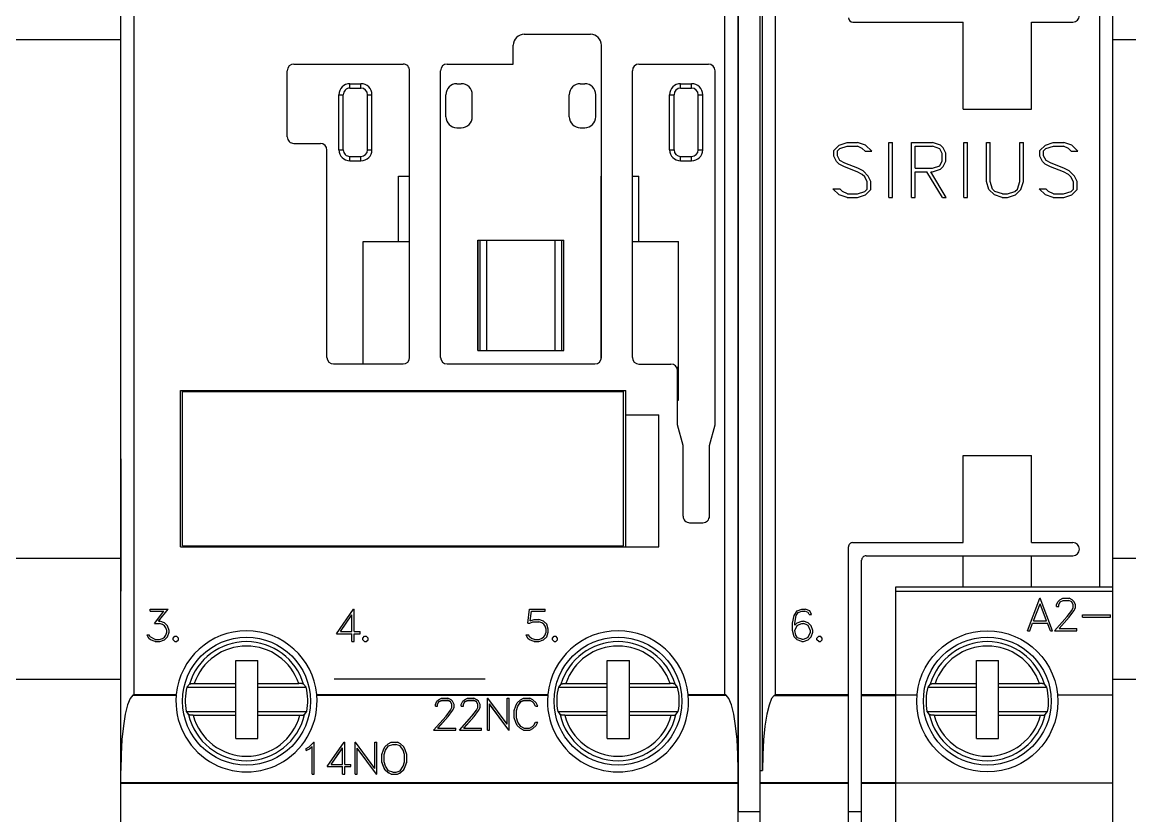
# Model space of a CAD drawing. Header units: millimetres. Extents: x -72 to 2978, y -1067 to 2817.
# Drawn here: x 170.5 to 220.8, y 1400.1 to 1436.1 of the extents above; entities that cross this region are included whole.
import ezdxf

# ---------------------------------------------------------------- set-up
doc = ezdxf.new("R2010")
doc.units = ezdxf.units.MM
doc.layers.add('10000_FRONT', color=7, linetype='Continuous')

msp = doc.modelspace()

# ---------------------------------------------------------------- linework, layer by layer
at = {"color": 6, "linetype": 'ByBlock'}
for p, q in [((168.639, 1435.324), (175.023, 1435.324)), ((220.023, 1435.324), (226.523, 1435.324)), ((168.739, 1411.813), (175.023, 1411.813)), ((220.023, 1411.813), (226.523, 1411.813)), ((168.639, 1406.324), (175.023, 1406.324)), ((220.023, 1406.324), (226.523, 1406.324))]:
    msp.add_line(p, q, dxfattribs=at)
for p, q in [((175.023, 1416.313), (175.023, 1410.313)), ((220.023, 1410.313), (220.023, 1416.313)), ((191.548, 1406.324), (184.698, 1406.324))]:
    msp.add_line(p, q)
at = {"layer": '10000_FRONT', "color": 7, "linetype": 'Continuous', "lineweight": 25}
for p, q in [((204.023, 1395.814), (204.023, 1452.814)), ((203.023, 1397.014), (203.023, 1451.614)), ((175.023, 1396.834), (175.023, 1450.814)), ((203.033, 1400.324), (203.033, 1448.324)), ((204.123, 1402.175), (204.123, 1446.453)), ((175.623, 1405.63), (175.623, 1442.998)), ((202.423, 1405.63), (202.423, 1442.998)), ((204.723, 1405.619), (204.723, 1443.009)), ((219.423, 1410.514), (219.423, 1438.114)), ((220.023, 1410.514), (220.023, 1438.114)), ((208.223, 1436.114), (213.223, 1436.114)), ((213.223, 1432.164), (213.223, 1436.114)), ((216.323, 1436.114), (218.203, 1436.114)), ((216.323, 1432.164), (216.323, 1436.114)), ((193.323, 1435.566), (196.323, 1435.566)), ((192.823, 1434.214), (192.823, 1435.066)), ((196.823, 1420.914), (196.823, 1435.066)), ((182.573, 1430.914), (182.573, 1433.914)), ((182.873, 1434.214), (187.823, 1434.214)), ((188.123, 1420.914), (188.123, 1433.914)), ((189.523, 1420.914), (189.523, 1433.914)), ((189.823, 1434.214), (192.823, 1434.214)), ((198.223, 1420.912), (198.223, 1433.912)), ((198.523, 1434.212), (201.673, 1434.212)), ((201.973, 1417.847), (201.973, 1433.912)), ((185.413, 1433.324), (185.913, 1433.324)), ((185.413, 1433.124), (185.413, 1433.324)), ((185.413, 1433.124), (185.913, 1433.124)), ((185.913, 1433.124), (185.913, 1433.324)), ((190.263, 1433.324), (190.463, 1433.324)), ((195.863, 1433.324), (196.063, 1433.324)), ((200.413, 1433.324), (200.913, 1433.324)), ((200.413, 1433.124), (200.413, 1433.324)), ((200.413, 1433.124), (200.913, 1433.124)), ((200.913, 1433.124), (200.913, 1433.324)), ((184.913, 1432.824), (185.113, 1432.824)), ((184.913, 1430.324), (184.913, 1432.824)), ((185.113, 1430.324), (185.113, 1432.824)), ((186.213, 1432.824), (186.413, 1432.824)), ((186.213, 1430.324), (186.213, 1432.824)), ((186.413, 1430.324), (186.413, 1432.824)), ((189.763, 1431.824), (189.763, 1432.824)), ((190.963, 1431.824), (190.963, 1432.824)), ((195.363, 1431.824), (195.363, 1432.824)), ((196.563, 1431.824), (196.563, 1432.824)), ((199.913, 1432.824), (200.113, 1432.824)), ((199.913, 1430.324), (199.913, 1432.824)), ((200.113, 1430.324), (200.113, 1432.824)), ((201.213, 1432.824), (201.413, 1432.824)), ((201.213, 1430.324), (201.213, 1432.824)), ((201.413, 1430.324), (201.413, 1432.824)), ((213.223, 1432.164), (216.323, 1432.164)), ((190.263, 1431.324), (190.463, 1431.324)), ((195.863, 1431.324), (196.063, 1431.324)), ((182.873, 1430.614), (184.073, 1430.614)), ((207.36, 1430.292), (207.607, 1430.538)), ((207.529, 1430.274), (207.634, 1430.378)), ((207.607, 1430.538), (207.967, 1430.658)), ((207.634, 1430.378), (207.974, 1430.492)), ((207.967, 1430.658), (208.44, 1430.658)), ((207.974, 1430.492), (208.429, 1430.492)), ((208.654, 1430.378), (208.429, 1430.492)), ((208.8, 1430.54), (208.44, 1430.658)), ((208.776, 1430.257), (208.654, 1430.378)), ((209.081, 1430.257), (208.8, 1430.54)), ((209.861, 1430.658), (210.028, 1430.658)), ((209.861, 1428.159), (209.861, 1430.658)), ((210.028, 1428.159), (210.028, 1430.658)), ((210.881, 1430.658), (211.84, 1430.658)), ((210.881, 1428.159), (210.881, 1430.658)), ((211.048, 1430.492), (211.833, 1430.492)), ((211.048, 1429.492), (211.048, 1430.492)), ((212.166, 1430.377), (211.833, 1430.492)), ((212.198, 1430.538), (211.84, 1430.658)), ((212.277, 1430.161), (212.166, 1430.377)), ((212.325, 1430.416), (212.198, 1430.538)), ((212.443, 1430.173), (212.325, 1430.416)), ((213.261, 1430.658), (213.428, 1430.658)), ((213.261, 1428.159), (213.261, 1430.658)), ((213.428, 1428.159), (213.428, 1430.658)), ((214.281, 1430.658), (214.448, 1430.658)), ((214.281, 1428.881), (214.281, 1430.658)), ((214.448, 1428.886), (214.448, 1430.658)), ((215.801, 1430.658), (215.968, 1430.658)), ((215.801, 1428.886), (215.801, 1430.658)), ((215.968, 1428.881), (215.968, 1430.658)), ((216.71, 1430.292), (216.957, 1430.538)), ((216.879, 1430.274), (216.984, 1430.378)), ((216.957, 1430.538), (217.317, 1430.658)), ((216.984, 1430.378), (217.324, 1430.492)), ((217.317, 1430.658), (217.79, 1430.658)), ((217.324, 1430.492), (217.779, 1430.492)), ((218.004, 1430.378), (217.779, 1430.492)), ((218.15, 1430.54), (217.79, 1430.658)), ((218.126, 1430.257), (218.004, 1430.378)), ((218.431, 1430.257), (218.15, 1430.54)), ((184.373, 1420.914), (184.373, 1430.314)), ((184.913, 1430.324), (185.113, 1430.324)), ((185.413, 1430.024), (185.913, 1430.024)), ((185.413, 1429.824), (185.413, 1430.024)), ((185.913, 1429.824), (185.913, 1430.024)), ((186.213, 1430.324), (186.413, 1430.324)), ((199.913, 1430.324), (200.113, 1430.324)), ((200.413, 1430.024), (200.913, 1430.024)), ((200.413, 1429.824), (200.413, 1430.024)), ((200.913, 1429.824), (200.913, 1430.024)), ((201.213, 1430.324), (201.413, 1430.324)), ((207.36, 1430.042), (207.36, 1430.292)), ((207.481, 1429.8), (207.36, 1430.042)), ((207.529, 1430.057), (207.529, 1430.274)), ((207.64, 1429.838), (207.529, 1430.057)), ((208.776, 1430.257), (209.081, 1430.257)), ((212.277, 1429.823), (212.277, 1430.161)), ((212.443, 1429.811), (212.443, 1430.173)), ((216.71, 1430.042), (216.71, 1430.292)), ((216.831, 1429.8), (216.71, 1430.042)), ((216.879, 1430.057), (216.879, 1430.274)), ((216.99, 1429.838), (216.879, 1430.057)), ((218.126, 1430.257), (218.431, 1430.257)), ((185.413, 1429.824), (185.913, 1429.824)), ((200.413, 1429.824), (200.913, 1429.824)), ((207.604, 1429.676), (207.481, 1429.8)), ((207.843, 1429.559), (207.604, 1429.676)), ((207.863, 1429.726), (207.64, 1429.838)), ((208.423, 1429.326), (207.843, 1429.559)), ((208.447, 1429.491), (207.863, 1429.726)), ((208.686, 1429.376), (208.447, 1429.491)), ((208.926, 1429.135), (208.686, 1429.376)), ((211.048, 1429.492), (211.833, 1429.492)), ((211.833, 1429.492), (212.166, 1429.606)), ((211.84, 1429.325), (212.198, 1429.446)), ((212.166, 1429.606), (212.277, 1429.823)), ((212.198, 1429.446), (212.325, 1429.567)), ((212.325, 1429.567), (212.443, 1429.811)), ((216.954, 1429.676), (216.831, 1429.8)), ((217.193, 1429.559), (216.954, 1429.676)), ((217.213, 1429.726), (216.99, 1429.838)), ((217.773, 1429.326), (217.193, 1429.559)), ((217.797, 1429.491), (217.213, 1429.726)), ((218.036, 1429.376), (217.797, 1429.491)), ((218.276, 1429.135), (218.036, 1429.376)), ((187.613, 1429.124), (188.123, 1429.124)), ((187.613, 1426.174), (187.613, 1429.124)), ((196.813, 1429.124), (196.823, 1429.124)), ((196.813, 1420.837), (196.813, 1429.124)), ((198.223, 1429.124), (198.513, 1429.124)), ((198.513, 1426.174), (198.513, 1429.124)), ((208.654, 1429.209), (208.423, 1429.326)), ((208.763, 1429.1), (208.654, 1429.209)), ((208.877, 1428.875), (208.763, 1429.1)), ((208.877, 1428.544), (208.877, 1428.875)), ((209.043, 1428.893), (208.926, 1429.135)), ((209.043, 1428.525), (209.043, 1428.893)), ((211.048, 1429.325), (211.586, 1429.325)), ((211.048, 1428.159), (211.048, 1429.325)), ((212.284, 1428.159), (211.586, 1429.325)), ((212.464, 1428.159), (211.767, 1429.325)), ((211.767, 1429.325), (211.84, 1429.325)), ((214.4, 1428.521), (214.281, 1428.881)), ((214.562, 1428.546), (214.448, 1428.886)), ((215.687, 1428.546), (215.801, 1428.886)), ((215.848, 1428.521), (215.968, 1428.881)), ((218.004, 1429.209), (217.773, 1429.326)), ((218.113, 1429.1), (218.004, 1429.209)), ((218.227, 1428.875), (218.113, 1429.1)), ((218.227, 1428.544), (218.227, 1428.875)), ((218.393, 1428.893), (218.276, 1429.135)), ((218.393, 1428.525), (218.393, 1428.893)), ((207.607, 1428.278), (207.324, 1428.56)), ((207.324, 1428.56), (207.63, 1428.56)), ((207.754, 1428.44), (207.63, 1428.56)), ((207.977, 1428.326), (207.754, 1428.44)), ((208.432, 1428.326), (208.772, 1428.44)), ((208.772, 1428.44), (208.877, 1428.544)), ((208.8, 1428.28), (209.043, 1428.525)), ((214.644, 1428.279), (214.4, 1428.521)), ((214.668, 1428.439), (214.562, 1428.546)), ((215.01, 1428.325), (214.668, 1428.439)), ((215.238, 1428.325), (215.579, 1428.439)), ((215.579, 1428.439), (215.687, 1428.546)), ((215.605, 1428.279), (215.848, 1428.521)), ((216.957, 1428.278), (216.674, 1428.56)), ((216.674, 1428.56), (216.98, 1428.56)), ((217.104, 1428.44), (216.98, 1428.56)), ((217.327, 1428.326), (217.104, 1428.44)), ((217.782, 1428.326), (218.122, 1428.44)), ((218.122, 1428.44), (218.227, 1428.544)), ((218.15, 1428.28), (218.393, 1428.525)), ((207.967, 1428.159), (207.607, 1428.278)), ((207.967, 1428.159), (208.44, 1428.159)), ((207.977, 1428.326), (208.432, 1428.326)), ((208.44, 1428.159), (208.8, 1428.28)), ((209.861, 1428.159), (210.028, 1428.159)), ((210.881, 1428.159), (211.048, 1428.159)), ((212.284, 1428.159), (212.464, 1428.159)), ((213.261, 1428.159), (213.428, 1428.159)), ((215.004, 1428.159), (214.644, 1428.279)), ((215.004, 1428.159), (215.245, 1428.159)), ((215.01, 1428.325), (215.238, 1428.325)), ((215.245, 1428.159), (215.605, 1428.279)), ((217.317, 1428.159), (216.957, 1428.278)), ((217.317, 1428.159), (217.79, 1428.159)), ((217.327, 1428.326), (217.782, 1428.326)), ((217.79, 1428.159), (218.15, 1428.28)), ((186.013, 1426.174), (188.123, 1426.174)), ((186.013, 1420.614), (186.013, 1426.174)), ((191.22, 1426.224), (195.123, 1426.224)), ((191.22, 1421.224), (191.22, 1426.224)), ((191.223, 1421.224), (191.223, 1426.224)), ((191.323, 1421.224), (191.323, 1426.224)), ((191.623, 1421.224), (191.623, 1426.224)), ((194.723, 1421.224), (194.723, 1426.224)), ((195.023, 1421.224), (195.023, 1426.224)), ((195.123, 1421.224), (195.123, 1426.224)), ((195.123, 1421.224), (195.123, 1426.224)), ((196.813, 1426.174), (196.823, 1426.174)), ((198.223, 1426.174), (198.513, 1426.174)), ((198.513, 1426.174), (200.313, 1426.174)), ((200.313, 1418.974), (200.313, 1426.174)), ((191.22, 1421.224), (195.123, 1421.224)), ((184.673, 1420.614), (187.823, 1420.614)), ((189.823, 1420.614), (196.523, 1420.614)), ((198.523, 1420.612), (199.973, 1420.612)), ((200.225, 1420.474), (200.313, 1420.474)), ((200.273, 1417.847), (200.273, 1420.312)), ((177.723, 1419.414), (197.923, 1419.414)), ((177.723, 1412.314), (177.723, 1419.414)), ((177.823, 1419.364), (197.823, 1419.364)), ((177.823, 1412.364), (177.823, 1419.364)), ((181.531, 1419.364), (181.531, 1419.414)), ((183.115, 1419.364), (183.115, 1419.414)), ((192.531, 1419.364), (192.531, 1419.414)), ((194.115, 1419.364), (194.115, 1419.414)), ((197.823, 1412.364), (197.823, 1419.364)), ((197.923, 1412.314), (197.923, 1419.414)), ((200.273, 1418.974), (200.313, 1418.974)), ((197.923, 1418.314), (199.423, 1418.314)), ((199.423, 1412.314), (199.423, 1418.314)), ((200.523, 1416.914), (200.273, 1417.847)), ((201.723, 1416.914), (201.973, 1417.847)), ((200.523, 1413.714), (200.523, 1416.914)), ((201.723, 1413.714), (201.723, 1416.914)), ((213.223, 1416.464), (216.323, 1416.464)), ((213.223, 1412.514), (213.223, 1416.464)), ((216.323, 1412.514), (216.323, 1416.464)), ((200.823, 1413.414), (201.423, 1413.414)), ((177.723, 1412.314), (199.423, 1412.314)), ((177.823, 1412.364), (197.823, 1412.364)), ((181.531, 1412.314), (181.531, 1412.364)), ((183.115, 1412.314), (183.115, 1412.364)), ((192.531, 1412.314), (192.531, 1412.364)), ((194.115, 1412.314), (194.115, 1412.364)), ((208.023, 1395.814), (208.023, 1412.314)), ((208.223, 1412.514), (213.223, 1412.514)), ((216.323, 1412.514), (218.203, 1412.514)), ((208.823, 1411.914), (218.203, 1411.914)), ((213.223, 1410.514), (213.223, 1411.914)), ((216.323, 1410.514), (216.323, 1411.914)), ((208.623, 1396.814), (208.623, 1411.714)), ((210.173, 1410.514), (220.023, 1410.514)), ((210.173, 1396.814), (210.173, 1410.514)), ((210.173, 1410.314), (220.023, 1410.314)), ((220.023, 1410.314), (220.023, 1410.514)), ((220.023, 1405.614), (220.023, 1410.314)), ((216.143, 1408.517), (216.704, 1409.987)), ((216.704, 1409.987), (216.726, 1409.987)), ((217.287, 1408.517), (216.726, 1409.987)), ((217.465, 1409.702), (217.535, 1409.846)), ((217.535, 1409.846), (217.608, 1409.917)), ((217.565, 1409.695), (217.63, 1409.824)), ((217.608, 1409.917), (217.752, 1409.987)), ((217.63, 1409.824), (217.759, 1409.889)), ((217.752, 1409.987), (218.034, 1409.987)), ((217.759, 1409.889), (218.025, 1409.889)), ((218.155, 1409.824), (218.025, 1409.889)), ((218.177, 1409.916), (218.034, 1409.987)), ((218.22, 1409.695), (218.155, 1409.824)), ((218.249, 1409.844), (218.177, 1409.916)), ((218.32, 1409.701), (218.249, 1409.844)), ((176.356, 1409.497), (177.164, 1409.497)), ((176.356, 1409.399), (176.356, 1409.497)), ((176.356, 1409.399), (176.972, 1409.399)), ((176.547, 1408.849), (176.972, 1409.399)), ((176.733, 1408.949), (177.164, 1409.497)), ((184.802, 1408.377), (185.58, 1409.497)), ((185.58, 1409.497), (185.603, 1409.497)), ((185.603, 1408.475), (185.603, 1409.497)), ((193.486, 1408.854), (193.558, 1409.497)), ((193.558, 1409.497), (194.274, 1409.497)), ((193.592, 1408.961), (193.655, 1409.399)), ((193.655, 1409.399), (194.274, 1409.399)), ((194.274, 1409.399), (194.274, 1409.497)), ((205.556, 1409.213), (205.7, 1409.426)), ((205.657, 1409.202), (205.748, 1409.34)), ((205.7, 1409.426), (205.913, 1409.497)), ((205.748, 1409.34), (205.917, 1409.398)), ((205.913, 1409.497), (206.055, 1409.497)), ((205.917, 1409.398), (206.05, 1409.398)), ((206.205, 1409.344), (206.05, 1409.398)), ((206.27, 1409.426), (206.055, 1409.497)), ((206.248, 1409.26), (206.205, 1409.344)), ((206.352, 1409.26), (206.27, 1409.426)), ((216.417, 1408.965), (216.715, 1409.73)), ((217.013, 1408.965), (216.715, 1409.73)), ((217.465, 1409.614), (217.465, 1409.702)), ((217.465, 1409.614), (217.565, 1409.614)), ((217.565, 1409.614), (217.565, 1409.695)), ((217.95, 1409.16), (218.154, 1409.432)), ((218.042, 1409.138), (218.249, 1409.415)), ((218.154, 1409.432), (218.22, 1409.566)), ((218.22, 1409.566), (218.22, 1409.695)), ((218.249, 1409.415), (218.32, 1409.555)), ((218.32, 1409.555), (218.32, 1409.701)), ((176.547, 1408.849), (176.782, 1408.849)), ((176.733, 1408.949), (176.786, 1408.949)), ((176.913, 1408.804), (176.782, 1408.849)), ((176.997, 1408.879), (176.786, 1408.949)), ((177.005, 1408.744), (176.913, 1408.804)), ((177.141, 1408.735), (176.997, 1408.879)), ((184.98, 1408.475), (185.505, 1409.231)), ((185.505, 1408.475), (185.505, 1409.231)), ((193.486, 1408.854), (193.576, 1408.854)), ((193.576, 1408.854), (193.713, 1408.923)), ((193.592, 1408.961), (193.776, 1409.021)), ((193.713, 1408.923), (193.982, 1408.923)), ((193.776, 1409.021), (193.986, 1409.021)), ((194.113, 1408.878), (193.982, 1408.923)), ((194.197, 1408.951), (193.986, 1409.021)), ((194.205, 1408.816), (194.113, 1408.878)), ((194.341, 1408.807), (194.197, 1408.951)), ((194.266, 1408.724), (194.205, 1408.816)), ((194.411, 1408.595), (194.341, 1408.807)), ((205.488, 1408.867), (205.556, 1409.213)), ((205.488, 1408.52), (205.488, 1408.867)), ((205.588, 1408.862), (205.657, 1409.202)), ((205.588, 1408.765), (205.702, 1408.879)), ((205.588, 1408.765), (205.588, 1408.862)), ((205.702, 1408.879), (205.913, 1408.949)), ((205.704, 1408.752), (205.786, 1408.805)), ((205.786, 1408.805), (205.917, 1408.85)), ((205.913, 1408.949), (205.986, 1408.949)), ((205.917, 1408.85), (205.982, 1408.85)), ((206.113, 1408.805), (205.982, 1408.85)), ((206.197, 1408.879), (205.986, 1408.949)), ((206.195, 1408.752), (206.113, 1408.805)), ((206.341, 1408.735), (206.197, 1408.879)), ((206.248, 1409.26), (206.352, 1409.26)), ((216.245, 1408.517), (216.38, 1408.867)), ((216.38, 1408.867), (217.05, 1408.867)), ((216.417, 1408.965), (217.013, 1408.965)), ((217.186, 1408.517), (217.05, 1408.867)), ((217.377, 1408.517), (217.95, 1409.16)), ((217.585, 1408.615), (218.042, 1409.138)), ((218.643, 1409.231), (219.909, 1409.231)), ((218.643, 1409.133), (218.643, 1409.231)), ((218.643, 1409.133), (219.909, 1409.133)), ((219.909, 1409.133), (219.909, 1409.231)), ((176.29, 1408.169), (176.21, 1408.331)), ((176.21, 1408.331), (176.313, 1408.331)), ((176.36, 1408.235), (176.313, 1408.331)), ((177.066, 1408.651), (177.005, 1408.744)), ((177.005, 1408.231), (177.066, 1408.323)), ((177.111, 1408.52), (177.066, 1408.651)), ((177.066, 1408.323), (177.111, 1408.456)), ((177.111, 1408.456), (177.111, 1408.52)), ((177.211, 1408.524), (177.141, 1408.735)), ((177.141, 1408.24), (177.211, 1408.451)), ((177.211, 1408.451), (177.211, 1408.524)), ((177.396, 1408.186), (177.475, 1408.265)), ((177.475, 1408.265), (177.555, 1408.265)), ((177.634, 1408.186), (177.555, 1408.265)), ((184.802, 1408.377), (185.505, 1408.377)), ((184.98, 1408.475), (185.505, 1408.475)), ((185.505, 1408.027), (185.505, 1408.377)), ((185.603, 1408.475), (185.878, 1408.475)), ((185.603, 1408.377), (185.878, 1408.377)), ((185.603, 1408.027), (185.603, 1408.377)), ((185.878, 1408.377), (185.878, 1408.475)), ((185.996, 1408.186), (186.075, 1408.265)), ((186.075, 1408.265), (186.155, 1408.265)), ((186.234, 1408.186), (186.155, 1408.265)), ((193.49, 1408.169), (193.41, 1408.331)), ((193.41, 1408.331), (193.513, 1408.331)), ((193.567, 1408.224), (193.513, 1408.331)), ((194.213, 1408.242), (194.252, 1408.301)), ((194.252, 1408.301), (194.311, 1408.458)), ((194.311, 1408.591), (194.266, 1408.724)), ((194.311, 1408.458), (194.311, 1408.591)), ((194.341, 1408.241), (194.411, 1408.453)), ((194.411, 1408.453), (194.411, 1408.595)), ((194.596, 1408.186), (194.675, 1408.265)), ((194.675, 1408.265), (194.755, 1408.265)), ((194.834, 1408.186), (194.755, 1408.265)), ((205.558, 1408.24), (205.488, 1408.52)), ((205.588, 1408.521), (205.704, 1408.752)), ((205.64, 1408.309), (205.588, 1408.521)), ((205.719, 1408.194), (205.64, 1408.309)), ((206.311, 1408.519), (206.195, 1408.752)), ((206.195, 1408.225), (206.311, 1408.459)), ((206.311, 1408.459), (206.311, 1408.519)), ((206.411, 1408.524), (206.341, 1408.735)), ((206.341, 1408.24), (206.411, 1408.451)), ((206.411, 1408.451), (206.411, 1408.524)), ((206.596, 1408.186), (206.675, 1408.265)), ((206.675, 1408.265), (206.755, 1408.265)), ((206.834, 1408.186), (206.755, 1408.265)), ((216.143, 1408.517), (216.245, 1408.517)), ((217.186, 1408.517), (217.287, 1408.517)), ((217.377, 1408.517), (218.388, 1408.517)), ((217.585, 1408.615), (218.388, 1408.615)), ((218.388, 1408.517), (218.388, 1408.615)), ((176.365, 1408.097), (176.29, 1408.169)), ((176.582, 1408.125), (176.36, 1408.235)), ((176.576, 1408.027), (176.365, 1408.097)), ((176.576, 1408.027), (176.786, 1408.027)), ((176.582, 1408.125), (176.782, 1408.125)), ((176.782, 1408.125), (176.913, 1408.171)), ((176.786, 1408.027), (176.997, 1408.098)), ((176.913, 1408.171), (177.005, 1408.231)), ((176.997, 1408.098), (177.141, 1408.24)), ((177.396, 1408.106), (177.396, 1408.186)), ((177.475, 1408.027), (177.396, 1408.106)), ((177.475, 1408.027), (177.555, 1408.027)), ((177.555, 1408.027), (177.634, 1408.106)), ((177.634, 1408.106), (177.634, 1408.186)), ((185.505, 1408.027), (185.603, 1408.027)), ((185.996, 1408.106), (185.996, 1408.186)), ((186.075, 1408.027), (185.996, 1408.106)), ((186.075, 1408.027), (186.155, 1408.027)), ((186.155, 1408.027), (186.234, 1408.106)), ((186.234, 1408.106), (186.234, 1408.186)), ((193.565, 1408.097), (193.49, 1408.169)), ((193.776, 1408.027), (193.565, 1408.097)), ((193.649, 1408.171), (193.567, 1408.224)), ((193.78, 1408.125), (193.649, 1408.171)), ((193.776, 1408.027), (193.986, 1408.027)), ((193.78, 1408.125), (193.982, 1408.125)), ((193.982, 1408.125), (194.107, 1408.166)), ((193.986, 1408.027), (194.197, 1408.098)), ((194.107, 1408.166), (194.213, 1408.242)), ((194.197, 1408.098), (194.341, 1408.241)), ((194.596, 1408.106), (194.596, 1408.186)), ((194.675, 1408.027), (194.596, 1408.106)), ((194.675, 1408.027), (194.755, 1408.027)), ((194.755, 1408.027), (194.834, 1408.106)), ((194.834, 1408.106), (194.834, 1408.186)), ((205.702, 1408.098), (205.558, 1408.24)), ((205.913, 1408.027), (205.702, 1408.098)), ((205.917, 1408.127), (205.719, 1408.194)), ((205.913, 1408.027), (205.986, 1408.027)), ((205.917, 1408.127), (205.982, 1408.127)), ((205.982, 1408.127), (206.113, 1408.173)), ((205.986, 1408.027), (206.197, 1408.098)), ((206.113, 1408.173), (206.195, 1408.225)), ((206.197, 1408.098), (206.341, 1408.24)), ((206.596, 1408.106), (206.596, 1408.186)), ((206.675, 1408.027), (206.596, 1408.106)), ((206.675, 1408.027), (206.755, 1408.027)), ((206.755, 1408.027), (206.834, 1408.106)), ((206.834, 1408.106), (206.834, 1408.186)), ((180.238, 1407.174), (181.238, 1407.174)), ((180.238, 1406.124), (180.238, 1407.174)), ((181.238, 1406.124), (181.238, 1407.174)), ((197.088, 1407.174), (198.088, 1407.174)), ((197.088, 1406.124), (197.088, 1407.174)), ((198.088, 1406.124), (198.088, 1407.174)), ((213.838, 1407.174), (214.838, 1407.174)), ((213.838, 1406.124), (213.838, 1407.174)), ((214.838, 1406.124), (214.838, 1407.174)), ((178.136, 1406.095), (178.02, 1405.954)), ((178.02, 1405.954), (180.238, 1405.954)), ((178.136, 1406.095), (178.139, 1406.098)), ((178.139, 1406.098), (178.143, 1406.1)), ((178.143, 1406.1), (178.148, 1406.103)), ((178.148, 1406.103), (178.154, 1406.105)), ((178.154, 1406.105), (178.162, 1406.107)), ((178.162, 1406.107), (178.171, 1406.109)), ((178.171, 1406.109), (178.181, 1406.111)), ((178.181, 1406.111), (178.192, 1406.113)), ((178.192, 1406.113), (178.203, 1406.115)), ((178.203, 1406.115), (178.216, 1406.117)), ((178.216, 1406.117), (178.23, 1406.118)), ((178.23, 1406.118), (178.244, 1406.12)), ((178.244, 1406.12), (178.259, 1406.121)), ((178.259, 1406.121), (178.274, 1406.122)), ((178.274, 1406.122), (178.289, 1406.123)), ((178.289, 1406.123), (178.305, 1406.123)), ((178.305, 1406.123), (178.322, 1406.124)), ((178.322, 1406.124), (178.338, 1406.124)), ((178.338, 1406.124), (178.355, 1406.124)), ((178.355, 1406.124), (180.238, 1406.124)), ((180.238, 1405.954), (180.238, 1406.124)), ((180.238, 1404.854), (180.238, 1405.954)), ((181.238, 1406.124), (183.092, 1406.124)), ((181.238, 1405.954), (181.238, 1406.124)), ((181.238, 1405.954), (183.426, 1405.954)), ((181.238, 1404.854), (181.238, 1405.954)), ((183.105, 1406.124), (183.092, 1406.124)), ((183.119, 1406.124), (183.105, 1406.124)), ((183.132, 1406.123), (183.119, 1406.124)), ((183.146, 1406.123), (183.132, 1406.123)), ((183.159, 1406.122), (183.146, 1406.123)), ((183.172, 1406.122), (183.159, 1406.122)), ((183.184, 1406.121), (183.172, 1406.122)), ((183.196, 1406.12), (183.184, 1406.121)), ((183.208, 1406.119), (183.196, 1406.12)), ((183.22, 1406.118), (183.208, 1406.119)), ((183.231, 1406.117), (183.22, 1406.118)), ((183.242, 1406.115), (183.231, 1406.117)), ((183.251, 1406.114), (183.242, 1406.115)), ((183.26, 1406.112), (183.251, 1406.114)), ((183.269, 1406.111), (183.26, 1406.112)), ((183.277, 1406.109), (183.269, 1406.111)), ((183.285, 1406.107), (183.277, 1406.109)), ((183.291, 1406.105), (183.285, 1406.107)), ((183.296, 1406.104), (183.291, 1406.105)), ((183.301, 1406.102), (183.296, 1406.104)), ((183.305, 1406.1), (183.301, 1406.102)), ((183.308, 1406.097), (183.305, 1406.1)), ((183.31, 1406.095), (183.308, 1406.097)), ((183.426, 1405.954), (183.311, 1406.095)), ((194.986, 1406.095), (194.87, 1405.954)), ((194.87, 1405.954), (197.088, 1405.954)), ((194.986, 1406.095), (194.989, 1406.098)), ((194.989, 1406.098), (194.993, 1406.1)), ((194.993, 1406.1), (194.998, 1406.103)), ((194.998, 1406.103), (195.004, 1406.105)), ((195.004, 1406.105), (195.012, 1406.107)), ((195.012, 1406.107), (195.021, 1406.109)), ((195.021, 1406.109), (195.031, 1406.111)), ((195.031, 1406.111), (195.042, 1406.113)), ((195.042, 1406.113), (195.053, 1406.115)), ((195.053, 1406.115), (195.066, 1406.117)), ((195.066, 1406.117), (195.08, 1406.118)), ((195.08, 1406.118), (195.094, 1406.12)), ((195.094, 1406.12), (195.109, 1406.121)), ((195.109, 1406.121), (195.124, 1406.122)), ((195.124, 1406.122), (195.139, 1406.123)), ((195.139, 1406.123), (195.155, 1406.123)), ((195.155, 1406.123), (195.172, 1406.124)), ((195.172, 1406.124), (195.188, 1406.124)), ((195.188, 1406.124), (195.205, 1406.124)), ((195.205, 1406.124), (197.088, 1406.124)), ((197.088, 1405.954), (197.088, 1406.124)), ((197.088, 1404.854), (197.088, 1405.954)), ((198.088, 1406.124), (199.942, 1406.124)), ((198.088, 1405.954), (198.088, 1406.124)), ((198.088, 1405.954), (200.276, 1405.954)), ((198.088, 1404.854), (198.088, 1405.954)), ((199.955, 1406.124), (199.942, 1406.124)), ((199.969, 1406.124), (199.955, 1406.124)), ((199.982, 1406.123), (199.969, 1406.124)), ((199.996, 1406.123), (199.982, 1406.123)), ((200.009, 1406.122), (199.996, 1406.123)), ((200.022, 1406.122), (200.009, 1406.122)), ((200.034, 1406.121), (200.022, 1406.122)), ((200.046, 1406.12), (200.034, 1406.121)), ((200.058, 1406.119), (200.046, 1406.12)), ((200.07, 1406.118), (200.058, 1406.119)), ((200.081, 1406.117), (200.07, 1406.118)), ((200.092, 1406.115), (200.081, 1406.117)), ((200.101, 1406.114), (200.092, 1406.115)), ((200.11, 1406.112), (200.101, 1406.114)), ((200.119, 1406.111), (200.11, 1406.112)), ((200.127, 1406.109), (200.119, 1406.111)), ((200.135, 1406.107), (200.127, 1406.109)), ((200.141, 1406.105), (200.135, 1406.107)), ((200.146, 1406.104), (200.141, 1406.105)), ((200.151, 1406.102), (200.146, 1406.104)), ((200.155, 1406.1), (200.151, 1406.102)), ((200.158, 1406.097), (200.155, 1406.1)), ((200.16, 1406.095), (200.158, 1406.097)), ((200.276, 1405.954), (200.161, 1406.095)), ((211.736, 1406.095), (211.62, 1405.954)), ((211.62, 1405.954), (213.838, 1405.954)), ((211.736, 1406.095), (211.739, 1406.098)), ((211.739, 1406.098), (211.743, 1406.1)), ((211.743, 1406.1), (211.748, 1406.103)), ((211.748, 1406.103), (211.754, 1406.105)), ((211.754, 1406.105), (211.762, 1406.107)), ((211.762, 1406.107), (211.771, 1406.109)), ((211.771, 1406.109), (211.781, 1406.111)), ((211.781, 1406.111), (211.792, 1406.113)), ((211.792, 1406.113), (211.803, 1406.115)), ((211.803, 1406.115), (211.816, 1406.117)), ((211.816, 1406.117), (211.83, 1406.118)), ((211.83, 1406.118), (211.844, 1406.12)), ((211.844, 1406.12), (211.859, 1406.121)), ((211.859, 1406.121), (211.874, 1406.122)), ((211.874, 1406.122), (211.889, 1406.123)), ((211.889, 1406.123), (211.905, 1406.123)), ((211.905, 1406.123), (211.922, 1406.124)), ((211.922, 1406.124), (211.938, 1406.124)), ((211.938, 1406.124), (211.955, 1406.124)), ((211.955, 1406.124), (213.838, 1406.124)), ((213.838, 1405.954), (213.838, 1406.124)), ((213.838, 1404.854), (213.838, 1405.954)), ((214.838, 1406.124), (216.692, 1406.124)), ((214.838, 1405.954), (214.838, 1406.124)), ((214.838, 1405.954), (217.026, 1405.954)), ((214.838, 1404.854), (214.838, 1405.954)), ((216.705, 1406.124), (216.692, 1406.124)), ((216.719, 1406.124), (216.705, 1406.124)), ((216.732, 1406.123), (216.719, 1406.124)), ((216.746, 1406.123), (216.732, 1406.123)), ((216.759, 1406.122), (216.746, 1406.123)), ((216.772, 1406.122), (216.759, 1406.122)), ((216.784, 1406.121), (216.772, 1406.122)), ((216.796, 1406.12), (216.784, 1406.121)), ((216.808, 1406.119), (216.796, 1406.12)), ((216.82, 1406.118), (216.808, 1406.119)), ((216.831, 1406.117), (216.82, 1406.118)), ((216.842, 1406.115), (216.831, 1406.117)), ((216.851, 1406.114), (216.842, 1406.115)), ((216.86, 1406.112), (216.851, 1406.114)), ((216.869, 1406.111), (216.86, 1406.112)), ((216.877, 1406.109), (216.869, 1406.111)), ((216.885, 1406.107), (216.877, 1406.109)), ((216.891, 1406.105), (216.885, 1406.107)), ((216.896, 1406.104), (216.891, 1406.105)), ((216.901, 1406.102), (216.896, 1406.104)), ((216.905, 1406.1), (216.901, 1406.102)), ((216.908, 1406.097), (216.905, 1406.1)), ((216.91, 1406.095), (216.908, 1406.097)), ((217.026, 1405.954), (216.911, 1406.095)), ((175.563, 1405.595), (175.572, 1405.6)), ((175.563, 1405.595), (177.535, 1405.595)), ((175.572, 1405.6), (175.58, 1405.605)), ((175.58, 1405.605), (175.589, 1405.61)), ((175.589, 1405.61), (175.598, 1405.615)), ((175.598, 1405.615), (175.606, 1405.62)), ((175.606, 1405.62), (175.615, 1405.625)), ((175.615, 1405.625), (175.623, 1405.63)), ((175.623, 1405.63), (177.539, 1405.63)), ((177.535, 1405.595), (177.536, 1405.6)), ((177.536, 1405.605), (177.537, 1405.61)), ((177.536, 1405.6), (177.536, 1405.605)), ((177.537, 1405.615), (177.538, 1405.62)), ((177.537, 1405.61), (177.537, 1405.615)), ((177.538, 1405.625), (177.539, 1405.63)), ((177.538, 1405.62), (177.538, 1405.625)), ((183.908, 1405.625), (183.907, 1405.63)), ((183.907, 1405.63), (194.389, 1405.63)), ((183.908, 1405.62), (183.908, 1405.625)), ((183.909, 1405.615), (183.908, 1405.62)), ((183.909, 1405.61), (183.909, 1405.615)), ((183.91, 1405.605), (183.909, 1405.61)), ((183.91, 1405.6), (183.91, 1405.605)), ((183.911, 1405.595), (183.91, 1405.6)), ((183.911, 1405.595), (194.385, 1405.595)), ((189.288, 1405.176), (189.358, 1405.317)), ((189.358, 1405.317), (189.431, 1405.387)), ((189.388, 1405.174), (189.453, 1405.301)), ((189.388, 1405.168), (189.453, 1405.295)), ((189.431, 1405.387), (189.574, 1405.456)), ((189.453, 1405.301), (189.582, 1405.365)), ((189.453, 1405.295), (189.582, 1405.359)), ((189.453, 1405.295), (189.453, 1405.301)), ((189.574, 1405.456), (189.857, 1405.456)), ((189.582, 1405.365), (189.848, 1405.365)), ((189.582, 1405.359), (189.582, 1405.365)), ((189.582, 1405.359), (189.848, 1405.359)), ((189.978, 1405.301), (189.848, 1405.365)), ((189.848, 1405.359), (189.848, 1405.365)), ((189.978, 1405.295), (189.848, 1405.359)), ((189.999, 1405.386), (189.857, 1405.456)), ((190.042, 1405.174), (189.978, 1405.301)), ((189.978, 1405.295), (189.978, 1405.301)), ((190.042, 1405.168), (189.978, 1405.295)), ((190.072, 1405.316), (189.999, 1405.386)), ((190.143, 1405.174), (190.072, 1405.316)), ((190.465, 1405.176), (190.535, 1405.317)), ((190.535, 1405.317), (190.608, 1405.387)), ((190.565, 1405.174), (190.63, 1405.301)), ((190.565, 1405.168), (190.63, 1405.295)), ((190.608, 1405.387), (190.752, 1405.456)), ((190.63, 1405.301), (190.759, 1405.365)), ((190.63, 1405.295), (190.759, 1405.359)), ((190.63, 1405.295), (190.63, 1405.301)), ((190.752, 1405.456), (191.034, 1405.456)), ((190.759, 1405.365), (191.025, 1405.365)), ((190.759, 1405.359), (190.759, 1405.365)), ((190.759, 1405.359), (191.025, 1405.359)), ((191.155, 1405.301), (191.025, 1405.365)), ((191.025, 1405.359), (191.025, 1405.365)), ((191.155, 1405.295), (191.025, 1405.359)), ((191.177, 1405.386), (191.034, 1405.456)), ((191.22, 1405.174), (191.155, 1405.301)), ((191.155, 1405.295), (191.155, 1405.301)), ((191.22, 1405.168), (191.155, 1405.295)), ((191.249, 1405.316), (191.177, 1405.386)), ((191.32, 1405.174), (191.249, 1405.316)), ((191.647, 1405.456), (191.67, 1405.456)), ((191.647, 1404.008), (191.647, 1405.456)), ((192.541, 1404.273), (191.67, 1405.456)), ((192.541, 1405.456), (192.639, 1405.456)), ((192.541, 1404.273), (192.541, 1405.456)), ((192.639, 1404.008), (192.639, 1405.456)), ((193.003, 1405.248), (193.144, 1405.386)), ((193.031, 1405.102), (193.164, 1405.301)), ((193.031, 1405.096), (193.164, 1405.295)), ((193.144, 1405.386), (193.287, 1405.456)), ((193.164, 1405.301), (193.296, 1405.365)), ((193.164, 1405.295), (193.296, 1405.359)), ((193.164, 1405.295), (193.164, 1405.301)), ((193.287, 1405.456), (193.569, 1405.456)), ((193.296, 1405.365), (193.562, 1405.365)), ((193.296, 1405.359), (193.296, 1405.365)), ((193.296, 1405.359), (193.562, 1405.359)), ((193.693, 1405.299), (193.562, 1405.365)), ((193.562, 1405.359), (193.562, 1405.365)), ((193.693, 1405.294), (193.562, 1405.359)), ((193.713, 1405.387), (193.569, 1405.456)), ((193.758, 1405.235), (193.693, 1405.299)), ((193.693, 1405.294), (193.693, 1405.299)), ((193.758, 1405.229), (193.693, 1405.294)), ((193.854, 1405.249), (193.713, 1405.387)), ((193.934, 1405.089), (193.854, 1405.249)), ((194.385, 1405.595), (194.386, 1405.6)), ((194.386, 1405.605), (194.387, 1405.61)), ((194.386, 1405.6), (194.386, 1405.605)), ((194.387, 1405.615), (194.388, 1405.62)), ((194.387, 1405.61), (194.387, 1405.615)), ((194.388, 1405.625), (194.389, 1405.63)), ((194.388, 1405.62), (194.388, 1405.625)), ((200.758, 1405.625), (200.757, 1405.63)), ((200.757, 1405.63), (202.423, 1405.63)), ((200.758, 1405.62), (200.758, 1405.625)), ((200.759, 1405.615), (200.758, 1405.62)), ((200.759, 1405.61), (200.759, 1405.615)), ((200.76, 1405.605), (200.759, 1405.61)), ((200.76, 1405.6), (200.76, 1405.605)), ((200.761, 1405.595), (200.76, 1405.6)), ((200.761, 1405.595), (202.483, 1405.595)), ((202.432, 1405.625), (202.423, 1405.63)), ((202.44, 1405.62), (202.432, 1405.625)), ((202.449, 1405.615), (202.44, 1405.62)), ((202.457, 1405.61), (202.449, 1405.615)), ((202.466, 1405.605), (202.457, 1405.61)), ((202.474, 1405.6), (202.466, 1405.605)), ((202.483, 1405.595), (202.474, 1405.6)), ((204.663, 1405.584), (204.672, 1405.589)), ((204.663, 1405.584), (208.023, 1405.584)), ((204.672, 1405.589), (204.68, 1405.594)), ((204.68, 1405.594), (204.689, 1405.599)), ((204.689, 1405.599), (204.698, 1405.604)), ((204.698, 1405.604), (204.706, 1405.609)), ((204.706, 1405.609), (204.715, 1405.614)), ((204.715, 1405.614), (204.723, 1405.619)), ((204.723, 1405.619), (208.023, 1405.619)), ((208.623, 1405.619), (210.173, 1405.619)), ((208.623, 1405.584), (210.173, 1405.584)), ((210.173, 1405.614), (211.137, 1405.614)), ((217.509, 1405.614), (220.023, 1405.614)), ((220.023, 1401.617), (220.023, 1405.614)), ((177.987, 1404.854), (180.238, 1404.854)), ((177.987, 1404.854), (178.093, 1404.713)), ((180.238, 1404.684), (180.238, 1404.854)), ((181.238, 1404.854), (183.459, 1404.854)), ((181.238, 1404.684), (181.238, 1404.854)), ((183.353, 1404.713), (183.459, 1404.854)), ((189.288, 1405.089), (189.288, 1405.176)), ((189.288, 1405.095), (189.388, 1405.095)), ((189.288, 1405.089), (189.388, 1405.089)), ((189.388, 1405.089), (189.388, 1405.174)), ((189.772, 1404.641), (189.976, 1404.909)), ((189.864, 1404.626), (190.072, 1404.898)), ((189.864, 1404.62), (190.072, 1404.892)), ((189.976, 1404.909), (190.042, 1405.041)), ((190.042, 1405.041), (190.042, 1405.174)), ((190.072, 1404.898), (190.143, 1405.037)), ((190.072, 1404.892), (190.143, 1405.031)), ((190.072, 1404.892), (190.072, 1404.898)), ((190.143, 1405.031), (190.143, 1405.174)), ((190.465, 1405.089), (190.465, 1405.176)), ((190.465, 1405.095), (190.565, 1405.095)), ((190.465, 1405.089), (190.565, 1405.089)), ((190.565, 1405.089), (190.565, 1405.174)), ((190.95, 1404.641), (191.154, 1404.909)), ((191.042, 1404.626), (191.249, 1404.898)), ((191.042, 1404.62), (191.249, 1404.892)), ((191.154, 1404.909), (191.22, 1405.041)), ((191.22, 1405.041), (191.22, 1405.174)), ((191.249, 1404.898), (191.32, 1405.037)), ((191.249, 1404.892), (191.32, 1405.031)), ((191.249, 1404.892), (191.249, 1404.898)), ((191.32, 1405.031), (191.32, 1405.174)), ((192.615, 1404.014), (191.745, 1405.197)), ((191.745, 1404.008), (191.745, 1405.197)), ((192.615, 1404.008), (191.745, 1405.191)), ((192.866, 1404.902), (192.935, 1405.109)), ((192.866, 1404.562), (192.866, 1404.902)), ((192.935, 1405.109), (193.003, 1405.248)), ((192.964, 1404.905), (193.031, 1405.102)), ((192.964, 1404.899), (193.031, 1405.096)), ((192.964, 1404.565), (192.964, 1404.905)), ((193.031, 1405.096), (193.031, 1405.102)), ((193.831, 1405.095), (193.758, 1405.235)), ((193.758, 1405.229), (193.758, 1405.235)), ((193.831, 1405.089), (193.758, 1405.229)), ((193.831, 1405.095), (193.931, 1405.095)), ((193.831, 1405.089), (193.831, 1405.095)), ((193.831, 1405.089), (193.934, 1405.089)), ((194.837, 1404.854), (197.088, 1404.854)), ((194.837, 1404.854), (194.943, 1404.713)), ((197.088, 1404.684), (197.088, 1404.854)), ((198.088, 1404.854), (200.309, 1404.854)), ((198.088, 1404.684), (198.088, 1404.854)), ((200.203, 1404.713), (200.309, 1404.854)), ((211.587, 1404.854), (213.838, 1404.854)), ((211.587, 1404.854), (211.693, 1404.713)), ((213.838, 1404.684), (213.838, 1404.854)), ((214.838, 1404.854), (217.059, 1404.854)), ((214.838, 1404.684), (214.838, 1404.854)), ((216.953, 1404.713), (217.059, 1404.854)), ((178.095, 1404.711), (178.093, 1404.713)), ((178.098, 1404.709), (178.095, 1404.711)), ((178.102, 1404.707), (178.098, 1404.709)), ((178.106, 1404.705), (178.102, 1404.707)), ((178.112, 1404.703), (178.106, 1404.705)), ((178.118, 1404.701), (178.112, 1404.703)), ((178.125, 1404.699), (178.118, 1404.701)), ((178.133, 1404.698), (178.125, 1404.699)), ((178.141, 1404.696), (178.133, 1404.698)), ((178.15, 1404.694), (178.141, 1404.696)), ((178.159, 1404.693), (178.15, 1404.694)), ((178.169, 1404.692), (178.159, 1404.693)), ((178.18, 1404.69), (178.169, 1404.692)), ((178.191, 1404.689), (178.18, 1404.69)), ((178.203, 1404.688), (178.191, 1404.689)), ((178.215, 1404.687), (178.203, 1404.688)), ((178.227, 1404.686), (178.215, 1404.687)), ((178.24, 1404.686), (178.227, 1404.686)), ((178.253, 1404.685), (178.24, 1404.686)), ((178.266, 1404.685), (178.253, 1404.685)), ((178.28, 1404.684), (178.266, 1404.685)), ((178.293, 1404.684), (178.28, 1404.684)), ((178.306, 1404.684), (178.293, 1404.684)), ((178.306, 1404.684), (180.238, 1404.684)), ((180.238, 1403.624), (180.238, 1404.684)), ((181.238, 1404.684), (183.14, 1404.684)), ((181.238, 1403.624), (181.238, 1404.684)), ((183.14, 1404.684), (183.156, 1404.684)), ((183.156, 1404.684), (183.172, 1404.685)), ((183.172, 1404.685), (183.189, 1404.685)), ((183.189, 1404.685), (183.205, 1404.686)), ((183.205, 1404.686), (183.22, 1404.686)), ((183.22, 1404.686), (183.234, 1404.687)), ((183.234, 1404.687), (183.249, 1404.689)), ((183.249, 1404.689), (183.263, 1404.69)), ((183.263, 1404.69), (183.276, 1404.692)), ((183.276, 1404.692), (183.288, 1404.693)), ((183.288, 1404.693), (183.299, 1404.695)), ((183.299, 1404.695), (183.31, 1404.697)), ((183.31, 1404.697), (183.319, 1404.699)), ((183.319, 1404.699), (183.328, 1404.701)), ((183.328, 1404.701), (183.335, 1404.703)), ((183.335, 1404.703), (183.341, 1404.705)), ((183.341, 1404.705), (183.346, 1404.708)), ((183.346, 1404.708), (183.35, 1404.71)), ((183.35, 1404.71), (183.353, 1404.713)), ((189.2, 1404.008), (189.772, 1404.641)), ((189.408, 1404.111), (189.864, 1404.626)), ((189.408, 1404.105), (189.864, 1404.62)), ((189.864, 1404.62), (189.864, 1404.626)), ((190.377, 1404.008), (190.95, 1404.641)), ((190.585, 1404.111), (191.042, 1404.626)), ((190.585, 1404.105), (191.042, 1404.62)), ((191.042, 1404.62), (191.042, 1404.626)), ((192.935, 1404.361), (192.866, 1404.567)), ((192.935, 1404.355), (192.866, 1404.562)), ((193.003, 1404.222), (192.935, 1404.361)), ((192.935, 1404.355), (192.935, 1404.361)), ((193.003, 1404.216), (192.935, 1404.355)), ((193.031, 1404.368), (192.964, 1404.565)), ((193.164, 1404.169), (193.031, 1404.368)), ((193.758, 1404.235), (193.831, 1404.375)), ((193.831, 1404.375), (193.934, 1404.375)), ((193.854, 1404.221), (193.931, 1404.375)), ((193.854, 1404.215), (193.934, 1404.375)), ((194.945, 1404.711), (194.943, 1404.713)), ((194.948, 1404.709), (194.945, 1404.711)), ((194.952, 1404.707), (194.948, 1404.709)), ((194.956, 1404.705), (194.952, 1404.707)), ((194.962, 1404.703), (194.956, 1404.705)), ((194.968, 1404.701), (194.962, 1404.703)), ((194.975, 1404.699), (194.968, 1404.701)), ((194.983, 1404.698), (194.975, 1404.699)), ((194.991, 1404.696), (194.983, 1404.698)), ((195, 1404.694), (194.991, 1404.696)), ((195.009, 1404.693), (195, 1404.694)), ((195.019, 1404.692), (195.009, 1404.693)), ((195.03, 1404.69), (195.019, 1404.692)), ((195.041, 1404.689), (195.03, 1404.69)), ((195.053, 1404.688), (195.041, 1404.689)), ((195.065, 1404.687), (195.053, 1404.688)), ((195.077, 1404.686), (195.065, 1404.687)), ((195.09, 1404.686), (195.077, 1404.686)), ((195.103, 1404.685), (195.09, 1404.686)), ((195.116, 1404.685), (195.103, 1404.685)), ((195.13, 1404.684), (195.116, 1404.685)), ((195.143, 1404.684), (195.13, 1404.684)), ((195.156, 1404.684), (195.143, 1404.684)), ((195.156, 1404.684), (197.088, 1404.684)), ((197.088, 1403.624), (197.088, 1404.684)), ((198.088, 1404.684), (199.99, 1404.684)), ((198.088, 1403.624), (198.088, 1404.684)), ((199.99, 1404.684), (200.006, 1404.684)), ((200.006, 1404.684), (200.022, 1404.685)), ((200.022, 1404.685), (200.039, 1404.685)), ((200.039, 1404.685), (200.055, 1404.686)), ((200.055, 1404.686), (200.07, 1404.686)), ((200.07, 1404.686), (200.084, 1404.687)), ((200.084, 1404.687), (200.099, 1404.689)), ((200.099, 1404.689), (200.113, 1404.69)), ((200.113, 1404.69), (200.126, 1404.692)), ((200.126, 1404.692), (200.138, 1404.693)), ((200.138, 1404.693), (200.149, 1404.695)), ((200.149, 1404.695), (200.16, 1404.697)), ((200.16, 1404.697), (200.169, 1404.699)), ((200.169, 1404.699), (200.178, 1404.701)), ((200.178, 1404.701), (200.185, 1404.703)), ((200.185, 1404.703), (200.191, 1404.705)), ((200.191, 1404.705), (200.196, 1404.708)), ((200.196, 1404.708), (200.2, 1404.71)), ((200.2, 1404.71), (200.203, 1404.713)), ((211.695, 1404.711), (211.693, 1404.713)), ((211.698, 1404.709), (211.695, 1404.711)), ((211.702, 1404.707), (211.698, 1404.709)), ((211.706, 1404.705), (211.702, 1404.707)), ((211.712, 1404.703), (211.706, 1404.705)), ((211.718, 1404.701), (211.712, 1404.703)), ((211.725, 1404.699), (211.718, 1404.701)), ((211.733, 1404.698), (211.725, 1404.699)), ((211.741, 1404.696), (211.733, 1404.698)), ((211.75, 1404.694), (211.741, 1404.696)), ((211.759, 1404.693), (211.75, 1404.694)), ((211.769, 1404.692), (211.759, 1404.693)), ((211.78, 1404.69), (211.769, 1404.692)), ((211.791, 1404.689), (211.78, 1404.69)), ((211.803, 1404.688), (211.791, 1404.689)), ((211.815, 1404.687), (211.803, 1404.688)), ((211.827, 1404.686), (211.815, 1404.687)), ((211.84, 1404.686), (211.827, 1404.686)), ((211.853, 1404.685), (211.84, 1404.686)), ((211.866, 1404.685), (211.853, 1404.685)), ((211.88, 1404.684), (211.866, 1404.685)), ((211.893, 1404.684), (211.88, 1404.684)), ((211.906, 1404.684), (211.893, 1404.684)), ((211.906, 1404.684), (213.838, 1404.684)), ((213.838, 1403.624), (213.838, 1404.684)), ((214.838, 1404.684), (216.74, 1404.684)), ((214.838, 1403.624), (214.838, 1404.684)), ((216.74, 1404.684), (216.756, 1404.684)), ((216.756, 1404.684), (216.772, 1404.685)), ((216.772, 1404.685), (216.789, 1404.685)), ((216.789, 1404.685), (216.805, 1404.686)), ((216.805, 1404.686), (216.82, 1404.686)), ((216.82, 1404.686), (216.834, 1404.687)), ((216.834, 1404.687), (216.849, 1404.689)), ((216.849, 1404.689), (216.863, 1404.69)), ((216.863, 1404.69), (216.876, 1404.692)), ((216.876, 1404.692), (216.888, 1404.693)), ((216.888, 1404.693), (216.899, 1404.695)), ((216.899, 1404.695), (216.91, 1404.697)), ((216.91, 1404.697), (216.919, 1404.699)), ((216.919, 1404.699), (216.928, 1404.701)), ((216.928, 1404.701), (216.935, 1404.703)), ((216.935, 1404.703), (216.941, 1404.705)), ((216.941, 1404.705), (216.946, 1404.708)), ((216.946, 1404.708), (216.95, 1404.71)), ((216.95, 1404.71), (216.953, 1404.713)), ((189.2, 1404.008), (190.211, 1404.008)), ((189.206, 1404.014), (190.211, 1404.014)), ((189.408, 1404.105), (189.408, 1404.111)), ((189.408, 1404.105), (190.211, 1404.105)), ((190.211, 1404.008), (190.211, 1404.105)), ((190.377, 1404.008), (191.388, 1404.008)), ((190.383, 1404.014), (191.388, 1404.014)), ((190.585, 1404.105), (190.585, 1404.111)), ((190.585, 1404.105), (191.388, 1404.105)), ((191.388, 1404.008), (191.388, 1404.105)), ((191.647, 1404.014), (191.745, 1404.014)), ((191.647, 1404.008), (191.745, 1404.008)), ((192.615, 1404.014), (192.639, 1404.014)), ((192.615, 1404.008), (192.615, 1404.014)), ((192.615, 1404.008), (192.639, 1404.008)), ((193.144, 1404.084), (193.003, 1404.222)), ((193.003, 1404.216), (193.003, 1404.222)), ((193.144, 1404.078), (193.003, 1404.216)), ((193.287, 1404.014), (193.144, 1404.084)), ((193.144, 1404.078), (193.144, 1404.084)), ((193.287, 1404.008), (193.144, 1404.078)), ((193.296, 1404.105), (193.164, 1404.169)), ((193.287, 1404.014), (193.569, 1404.014)), ((193.287, 1404.008), (193.287, 1404.014)), ((193.287, 1404.008), (193.569, 1404.008)), ((193.296, 1404.105), (193.562, 1404.105)), ((193.562, 1404.105), (193.693, 1404.171)), ((193.569, 1404.014), (193.713, 1404.083)), ((193.569, 1404.008), (193.713, 1404.077)), ((193.569, 1404.008), (193.569, 1404.014)), ((193.693, 1404.171), (193.758, 1404.235)), ((193.713, 1404.083), (193.854, 1404.221)), ((193.713, 1404.077), (193.854, 1404.215)), ((193.713, 1404.077), (193.713, 1404.083)), ((193.854, 1404.215), (193.854, 1404.221)), ((180.238, 1403.624), (181.238, 1403.624)), ((183.422, 1403.18), (183.566, 1403.252)), ((183.566, 1403.252), (183.774, 1403.456)), ((183.585, 1403.163), (183.697, 1403.274)), ((183.585, 1403.158), (183.697, 1403.269)), ((183.697, 1403.269), (183.697, 1403.274)), ((183.697, 1402.008), (183.697, 1403.269)), ((183.774, 1403.456), (183.795, 1403.456)), ((183.795, 1402.008), (183.795, 1403.456)), ((184.379, 1402.353), (185.157, 1403.456)), ((185.157, 1403.456), (185.18, 1403.456)), ((185.18, 1402.449), (185.18, 1403.456)), ((185.647, 1403.456), (185.67, 1403.456)), ((185.647, 1402.008), (185.647, 1403.456)), ((186.541, 1402.273), (185.67, 1403.456)), ((186.541, 1403.456), (186.639, 1403.456)), ((186.541, 1402.273), (186.541, 1403.456)), ((186.639, 1402.008), (186.639, 1403.456)), ((186.936, 1403.109), (187.004, 1403.248)), ((187.004, 1403.248), (187.145, 1403.386)), ((187.031, 1403.101), (187.164, 1403.298)), ((187.031, 1403.095), (187.164, 1403.293)), ((187.145, 1403.386), (187.288, 1403.456)), ((187.164, 1403.298), (187.362, 1403.364)), ((187.164, 1403.293), (187.362, 1403.358)), ((187.164, 1403.293), (187.164, 1403.298)), ((187.288, 1403.456), (187.57, 1403.456)), ((187.362, 1403.364), (187.496, 1403.364)), ((187.362, 1403.358), (187.362, 1403.364)), ((187.362, 1403.358), (187.496, 1403.358)), ((187.694, 1403.298), (187.496, 1403.364)), ((187.496, 1403.358), (187.496, 1403.364)), ((187.694, 1403.293), (187.496, 1403.358)), ((187.713, 1403.386), (187.57, 1403.456)), ((187.828, 1403.101), (187.694, 1403.298)), ((187.694, 1403.293), (187.694, 1403.298)), ((187.828, 1403.095), (187.694, 1403.293)), ((187.853, 1403.248), (187.713, 1403.386)), ((187.922, 1403.109), (187.853, 1403.248)), ((197.088, 1403.624), (198.088, 1403.624)), ((213.838, 1403.624), (214.838, 1403.624)), ((183.422, 1403.079), (183.422, 1403.18)), ((183.422, 1403.084), (183.585, 1403.163)), ((183.422, 1403.079), (183.585, 1403.158)), ((183.585, 1403.158), (183.585, 1403.163)), ((184.557, 1402.455), (185.082, 1403.2)), ((184.557, 1402.449), (185.082, 1403.194)), ((185.082, 1403.194), (185.082, 1403.2)), ((185.082, 1402.449), (185.082, 1403.194)), ((186.615, 1402.014), (185.745, 1403.197)), ((185.745, 1403.191), (185.745, 1403.197)), ((186.615, 1402.008), (185.745, 1403.191)), ((185.745, 1402.008), (185.745, 1403.191)), ((186.866, 1402.903), (186.936, 1403.109)), ((186.866, 1402.562), (186.866, 1402.903)), ((186.964, 1402.904), (187.031, 1403.101)), ((186.964, 1402.898), (187.031, 1403.095)), ((186.964, 1402.565), (186.964, 1402.904)), ((187.031, 1403.095), (187.031, 1403.101)), ((187.895, 1402.904), (187.828, 1403.101)), ((187.828, 1403.095), (187.828, 1403.101)), ((187.895, 1402.898), (187.828, 1403.095)), ((187.895, 1402.565), (187.895, 1402.904)), ((187.993, 1402.903), (187.922, 1403.109)), ((187.993, 1402.562), (187.993, 1402.903)), ((184.379, 1402.353), (185.082, 1402.353)), ((184.383, 1402.359), (185.082, 1402.359)), ((184.557, 1402.449), (184.557, 1402.455)), ((184.557, 1402.449), (185.082, 1402.449)), ((185.082, 1402.008), (185.082, 1402.359)), ((185.18, 1402.449), (185.455, 1402.449)), ((185.18, 1402.359), (185.455, 1402.359)), ((185.18, 1402.353), (185.18, 1402.359)), ((185.18, 1402.353), (185.455, 1402.353)), ((185.18, 1402.008), (185.18, 1402.353)), ((185.455, 1402.353), (185.455, 1402.449)), ((186.936, 1402.361), (186.866, 1402.567)), ((186.936, 1402.355), (186.866, 1402.562)), ((187.004, 1402.222), (186.936, 1402.361)), ((186.936, 1402.355), (186.936, 1402.361)), ((187.004, 1402.216), (186.936, 1402.355)), ((187.031, 1402.368), (186.964, 1402.565)), ((187.164, 1402.171), (187.031, 1402.368)), ((187.694, 1402.171), (187.828, 1402.368)), ((187.828, 1402.368), (187.895, 1402.565)), ((187.853, 1402.222), (187.922, 1402.361)), ((187.853, 1402.216), (187.922, 1402.355)), ((187.922, 1402.361), (187.993, 1402.567)), ((187.922, 1402.355), (187.993, 1402.562)), ((187.922, 1402.355), (187.922, 1402.361)), ((183.697, 1402.014), (183.795, 1402.014)), ((183.697, 1402.008), (183.795, 1402.008)), ((185.082, 1402.014), (185.18, 1402.014)), ((185.082, 1402.008), (185.18, 1402.008)), ((185.647, 1402.014), (185.745, 1402.014)), ((185.647, 1402.008), (185.745, 1402.008)), ((186.615, 1402.014), (186.639, 1402.014)), ((186.615, 1402.008), (186.615, 1402.014)), ((186.615, 1402.008), (186.639, 1402.008)), ((187.145, 1402.084), (187.004, 1402.222)), ((187.004, 1402.216), (187.004, 1402.222)), ((187.145, 1402.078), (187.004, 1402.216)), ((187.288, 1402.014), (187.145, 1402.084)), ((187.145, 1402.078), (187.145, 1402.084)), ((187.288, 1402.008), (187.145, 1402.078)), ((187.362, 1402.105), (187.164, 1402.171)), ((187.288, 1402.014), (187.57, 1402.014)), ((187.288, 1402.008), (187.288, 1402.014)), ((187.288, 1402.008), (187.57, 1402.008)), ((187.362, 1402.105), (187.512, 1402.105)), ((187.512, 1402.105), (187.694, 1402.171)), ((187.57, 1402.014), (187.713, 1402.084)), ((187.57, 1402.008), (187.713, 1402.078)), ((187.57, 1402.008), (187.57, 1402.014)), ((187.713, 1402.084), (187.853, 1402.222)), ((187.713, 1402.078), (187.853, 1402.216)), ((187.713, 1402.078), (187.713, 1402.084)), ((187.853, 1402.216), (187.853, 1402.222)), ((204.023, 1402.175), (204.123, 1402.175)), ((175.023, 1401.632), (203.023, 1401.632)), ((175.023, 1401.598), (203.023, 1401.598)), ((204.023, 1401.632), (208.023, 1401.632)), ((204.023, 1401.598), (208.023, 1401.598)), ((208.623, 1401.632), (210.173, 1401.632)), ((208.623, 1401.598), (210.173, 1401.598)), ((210.173, 1401.617), (220.023, 1401.617)), ((220.023, 1397.814), (220.023, 1401.617)), ((203.023, 1400.324), (204.023, 1400.324)), ((208.023, 1400.324), (208.623, 1400.324))]:
    msp.add_line(p, q, dxfattribs=at)
for points in [[(175.563, 1405.595), (175.44, 1405.449), (175.325, 1405.159), (175.223, 1404.739), (175.138, 1404.206), (175.075, 1403.584), (175.036, 1402.901), (175.023, 1402.186)], [(203.023, 1402.186), (203.01, 1402.901), (202.971, 1403.584), (202.908, 1404.206), (202.823, 1404.739), (202.721, 1405.159), (202.606, 1405.449), (202.483, 1405.595)], [(204.663, 1405.584), (204.54, 1405.438), (204.425, 1405.148), (204.323, 1404.728), (204.238, 1404.195), (204.175, 1403.573), (204.136, 1402.89), (204.123, 1402.175)]]:
    msp.add_lwpolyline(points, dxfattribs=at)
for centre, radius in [((214.323, 1405.314), 3.2), ((180.723, 1405.324), 2.9), ((197.573, 1405.324), 2.9), ((214.323, 1405.324), 2.9)]:
    msp.add_circle(centre, radius, dxfattribs=at)
for centre, radius, start, end in [((218.203, 1436.414), 0.3, 270.0001, 89.9999), ((208.223, 1436.314), 0.2, 180.0001, 269.9999), ((193.323, 1435.066), 0.5, 90, 180), ((196.323, 1435.066), 0.5, 0, 90), ((182.873, 1433.914), 0.3, 90.0003, 179.9999), ((187.823, 1433.914), 0.3, 359.9999, 90.0003), ((189.823, 1433.914), 0.3, 90.0002, 180), ((198.523, 1433.912), 0.3, 90, 180), ((201.673, 1433.912), 0.3, 0, 90), ((185.413, 1432.824), 0.5, 90, 180), ((185.413, 1432.824), 0.3, 89.9999, 180), ((185.913, 1432.824), 0.5, 0, 90), ((185.913, 1432.824), 0.3, 0, 89.9999), ((190.263, 1432.824), 0.5, 90, 180), ((190.463, 1432.824), 0.5, 0, 90), ((195.863, 1432.824), 0.5, 90, 180), ((196.063, 1432.824), 0.5, 0, 90), ((200.413, 1432.824), 0.5, 90, 180), ((200.413, 1432.824), 0.3, 90, 180), ((200.913, 1432.824), 0.5, 0, 90), ((200.913, 1432.824), 0.3, 0, 90), ((190.263, 1431.824), 0.5, 180, 270), ((190.463, 1431.824), 0.5, 270, 0), ((195.863, 1431.824), 0.5, 180, 270), ((196.063, 1431.824), 0.5, 270, 0), ((182.873, 1430.914), 0.3, 180, 270.0001), ((184.073, 1430.314), 0.3, 0, 90), ((185.413, 1430.324), 0.5, 180, 270), ((185.413, 1430.324), 0.3, 180, 270.0001), ((185.913, 1430.324), 0.3, 270.0001, 0), ((185.913, 1430.324), 0.5, 270, 0), ((200.413, 1430.324), 0.5, 180, 270), ((200.413, 1430.324), 0.3, 180, 270), ((200.913, 1430.324), 0.3, 270, 0), ((200.913, 1430.324), 0.5, 270, 0), ((184.673, 1420.914), 0.3, 180, 270), ((187.823, 1420.914), 0.3, 270, 0), ((189.823, 1420.914), 0.3, 180, 270), ((196.523, 1420.914), 0.3, 270, 0), ((198.523, 1420.912), 0.3, 180, 270), ((199.973, 1420.312), 0.3, 0, 90), ((181.531, 1419.256), 0.408, 157.2151, 164.6495), ((183.115, 1419.256), 0.408, 15.3505, 22.7849), ((192.531, 1419.256), 0.408, 157.2151, 164.6495), ((194.115, 1419.256), 0.408, 15.3505, 22.7849), ((200.823, 1413.714), 0.3, 179.9999, 270), ((201.423, 1413.714), 0.3, 270, 0.0001), ((181.531, 1412.472), 0.408, 195.3505, 202.7849), ((183.115, 1412.472), 0.408, 337.2151, 344.6495), ((192.531, 1412.472), 0.408, 195.3505, 202.7849), ((194.115, 1412.472), 0.408, 337.2151, 344.6495), ((208.223, 1412.314), 0.2, 90.0001, 180.0001), ((218.203, 1412.214), 0.3, 0.0001, 89.9999), ((208.823, 1411.714), 0.2, 89.9999, 179.9999), ((218.203, 1412.214), 0.3, 270.0001, 0.0001), ((180.723, 1405.314), 3.2, 5.6645, 174.3355), ((197.573, 1405.314), 3.2, 5.6645, 174.3355), ((180.723, 1405.324), 2.7, 90, 163.4023), ((180.723, 1405.324), 2.5, 18.6629, 161.3371), ((180.723, 1405.324), 2.7, 16.5977, 90), ((197.573, 1405.324), 2.7, 90, 163.4023), ((197.573, 1405.324), 2.5, 18.6629, 161.3371), ((197.573, 1405.324), 2.7, 16.5977, 90), ((214.323, 1405.324), 2.7, 90, 163.4023), ((214.323, 1405.324), 2.5, 18.6629, 161.3371), ((214.323, 1405.324), 2.7, 16.5977, 90), ((180.723, 1405.324), 2.776, 166.8814, 189.7486), ((180.723, 1405.324), 2.776, 350.2514, 13.1186), ((197.573, 1405.324), 2.776, 166.8814, 189.7486), ((197.573, 1405.324), 2.776, 350.2514, 13.1186), ((214.323, 1405.324), 2.776, 166.8814, 189.7486), ((214.323, 1405.324), 2.776, 350.2514, 13.1186), ((180.723, 1405.314), 3.2, 174.956, 5.044), ((197.573, 1405.314), 3.2, 174.956, 5.044), ((180.723, 1405.324), 2.7, 193.0846, 346.9154), ((180.723, 1405.324), 2.5, 194.8328, 345.1672), ((197.573, 1405.324), 2.7, 193.0846, 346.9154), ((197.573, 1405.324), 2.5, 194.8328, 345.1672), ((214.323, 1405.324), 2.7, 193.0846, 346.9154), ((214.323, 1405.324), 2.5, 194.8328, 345.1672)]:
    msp.add_arc(centre, radius, start, end, dxfattribs=at)

doc.saveas('drawing.dxf')
